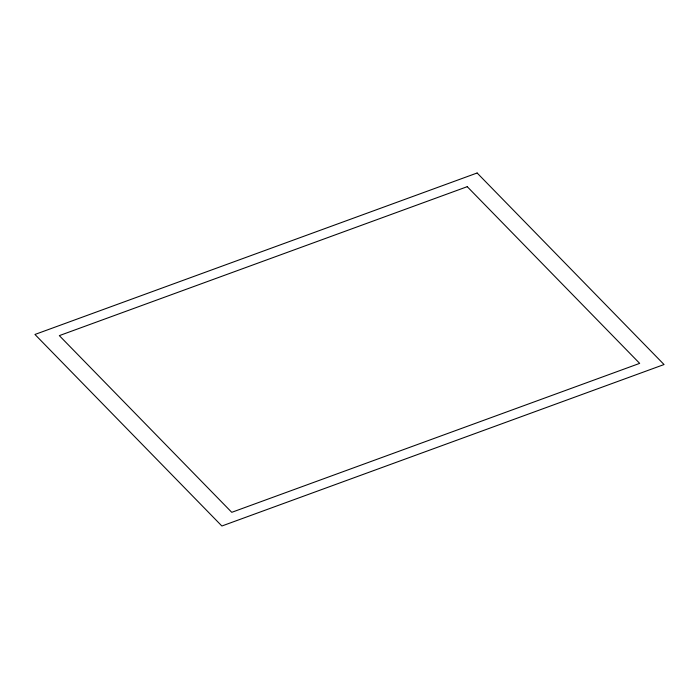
<?xml version="1.0" encoding="UTF-8"?>
<svg xmlns="http://www.w3.org/2000/svg" width="699" height="699" viewBox="0 0 699 699"><rect width="100%" height="100%" fill="white"/><g stroke="black" fill="none" stroke-linecap="round" stroke-linejoin="round"><path stroke-width="1.05" d="M477.129 172.994L34.95 334.463L221.871 526.006L664.05 364.537L477.129 172.994M467.238 186.677L59.328 335.625L231.762 512.323L639.672 363.375L467.238 186.677"/></g></svg>
